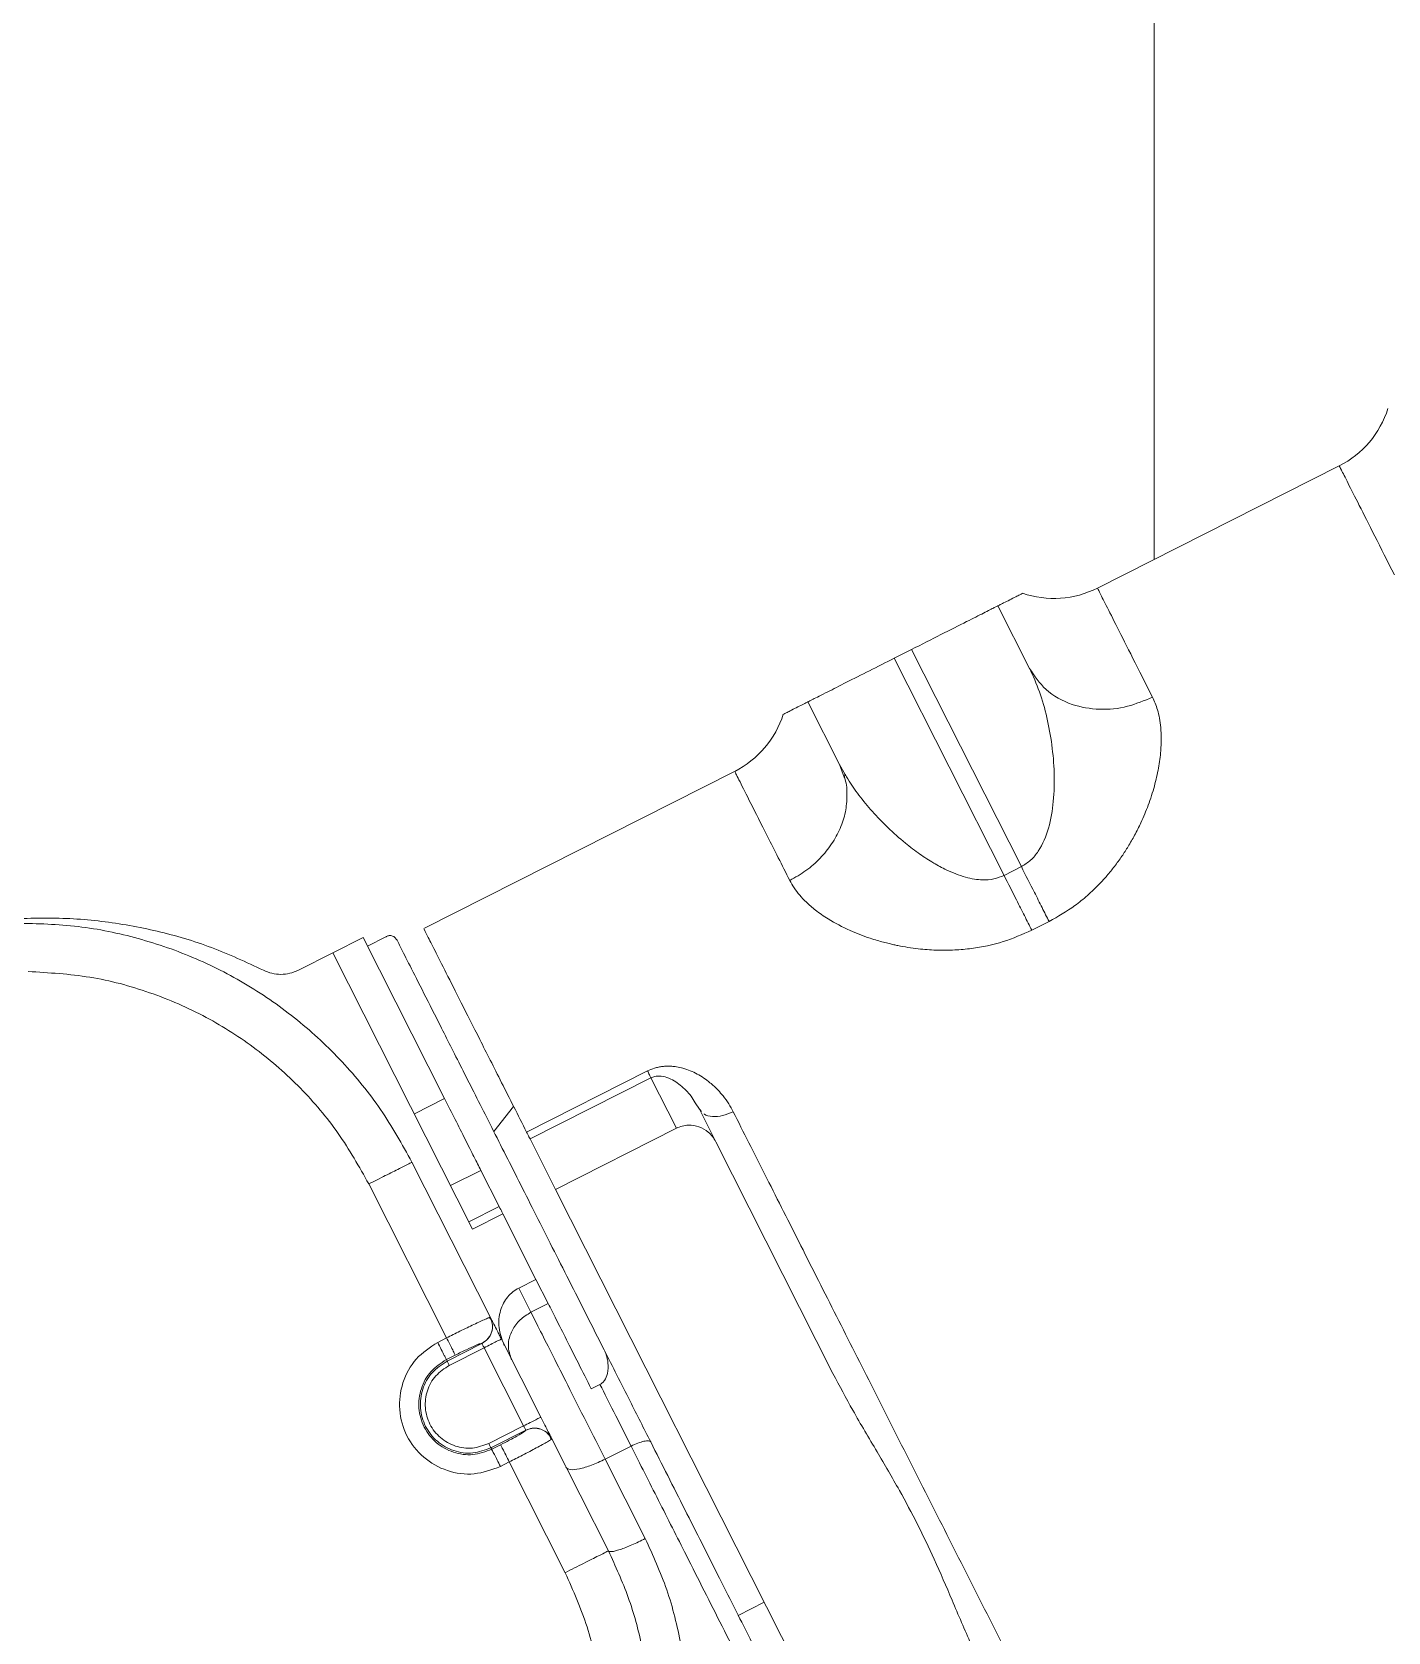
# Model space of a CAD drawing. Header units: millimetres. Extents: x 169 to 14583, y -399 to 10804.
# Drawn here: x 12238.3 to 12378.4, y 2908.4 to 3073.7 of the extents above; entities that cross this region are included whole.
import ezdxf

# ---------------------------------------------------------------- set-up
doc = ezdxf.new("R2010")
doc.units = ezdxf.units.MM
doc.header["$LTSCALE"] = 35

msp = doc.modelspace()

# ---------------------------------------------------------------- linework, layer by layer
at = {"color": 7, "linetype": 'Continuous', "lineweight": 18}
for p, q in [((12354.243, 3019.25), (12354.243, 3236.159)), ((12373.372, 3028.918), (12348.382, 3016.288)), ((12341.371, 3007.99), (12338.104, 3014.455)), ((12329.179, 3009.945), (12327.394, 3009.043)), ((12338.735, 2986.603), (12327.394, 3009.043)), ((12340.52, 2987.505), (12329.179, 3009.945)), ((12321.736, 2998.067), (12318.469, 3004.532)), ((12322.224, 2996.736), (12321.736, 2998.067)), ((12321.736, 2998.067), (12322.322, 2997.033)), ((12310.897, 2997.344), (12278.768, 2981.106)), ((12338.735, 2986.603), (12340.52, 2987.505)), ((12341.598, 2980.938), (12343.383, 2981.84)), ((12269.387, 2978.606), (12272.51, 2980.185)), ((12272.51, 2980.185), (12280.922, 2963.541)), ((12274.848, 2980.246), (12272.961, 2979.292)), ((12276.09, 2979.753), (12276.008, 2979.899)), ((12269.387, 2978.606), (12265.814, 2976.801)), ((12283.82, 2950.046), (12269.387, 2978.606)), ((12301.889, 2966.394), (12289.394, 2960.08)), ((12302.252, 2965.677), (12289.757, 2959.362)), ((12304.883, 2960.471), (12302.252, 2965.677)), ((12277.798, 2961.963), (12280.922, 2963.541)), ((12288.06, 2962.72), (12286.013, 2960.118)), ((12307.256, 2962.426), (12306.83, 2963.093)), ((12307.481, 2962.203), (12307.256, 2962.426)), ((12307.256, 2962.426), (12308.961, 2959.052)), ((12292.388, 2954.156), (12304.883, 2960.471)), ((12289.757, 2959.362), (12292.388, 2954.156)), ((12321.054, 2935.125), (12308.961, 2959.052)), ((12285.661, 2940.925), (12277.555, 2956.964)), ((12281.551, 2954.537), (12284.675, 2956.115)), ((12284.675, 2956.115), (12286.565, 2952.374)), ((12281.128, 2938.81), (12273.093, 2954.709)), ((12292.388, 2954.156), (12321.45, 2896.652)), ((12286.565, 2952.374), (12283.442, 2950.796)), ((12286.944, 2951.625), (12283.82, 2950.046)), ((12290.366, 2944.855), (12286.944, 2951.625)), ((12288.581, 2943.953), (12290.366, 2944.855)), ((12290.366, 2944.855), (12291.63, 2942.353)), ((12288.581, 2943.953), (12289.845, 2941.451)), ((12289.845, 2941.451), (12291.63, 2942.353)), ((12285.793, 2940.594), (12285.545, 2940.942)), ((12285.767, 2940.587), (12285.661, 2940.925)), ((12280.21, 2938.346), (12281.128, 2938.81)), ((12281.185, 2936.417), (12284.78, 2938.234)), ((12284.78, 2938.234), (12284.777, 2938.24)), ((12286.79, 2938.69), (12290.873, 2930.612)), ((12281.111, 2936.563), (12282.029, 2937.027)), ((12281.111, 2936.563), (12281.185, 2936.417)), ((12281.41, 2935.971), (12285.005, 2937.788)), ((12285.005, 2937.788), (12289.088, 2929.71)), ((12296.085, 2933.539), (12296.977, 2933.99)), ((12289.088, 2929.71), (12285.492, 2927.893)), ((12289.313, 2929.265), (12285.718, 2927.448)), ((12289.316, 2929.259), (12289.313, 2929.265)), ((12291.947, 2928.274), (12291.814, 2928.68)), ((12292.002, 2928.378), (12291.919, 2928.306)), ((12297.853, 2916.801), (12292.002, 2928.378)), ((12285.792, 2927.301), (12285.718, 2927.448)), ((12286.71, 2927.765), (12285.792, 2927.301)), ((12297.515, 2926.274), (12300.193, 2927.627)), ((12287.61, 2925.983), (12286.693, 2925.519)), ((12293.39, 2914.546), (12287.61, 2925.983)), ((12301.665, 2918.064), (12297.515, 2926.274)), ((12313.95, 2911.491), (12311.272, 2910.138))]:
    msp.add_line(p, q, dxfattribs=at)
for centre, start, end in [((12368.862, 3037.843), 296.81143, 342.51073), ((12343.872, 3025.213), 251.18728, 296.81143), ((12306.387, 3006.269), 296.81143, 342.50285)]:
    msp.add_arc(centre, 10, start, end, dxfattribs=at)
for points, knots in [([(12373.379, 3028.904), (12373.419, 3028.824), (12373.501, 3028.663), (12374.216, 3027.248), (12375.371, 3024.963), (12376.954, 3021.83), (12378.363, 3019.043), (12379.067, 3017.65)], [0, 0, 0, 0, 0.1950152, 0.3962614, 0.5975076, 0.7987538, 1, 1, 1, 1]), ([(12338.104, 3014.455), (12338.137, 3014.472), (12338.206, 3014.507), (12338.677, 3014.745), (12339.306, 3015.063), (12339.931, 3015.379), (12340.381, 3015.606), (12340.626, 3015.73), (12340.635, 3015.734), (12340.638, 3015.736)], [0, 0, 0, 0, 0.1433816, 0.3064347, 0.4768558, 0.6448567, 0.7838529, 0.909774, 1, 1, 1, 1]), ([(12338.104, 3014.455), (12338.03, 3014.418), (12337.881, 3014.343), (12336.711, 3013.751), (12334.85, 3012.811), (12332.262, 3011.503), (12330.207, 3010.464), (12329.179, 3009.945)], [0, 0, 0, 0, 0.1867813, 0.3735626, 0.560344, 0.780172, 1, 1, 1, 1]), ([(12327.394, 3009.043), (12326.522, 3008.602), (12324.778, 3007.72), (12322.381, 3006.509), (12320.313, 3005.464), (12318.779, 3004.689), (12318.573, 3004.584), (12318.469, 3004.532)], [0, 0, 0, 0, 0.1867813, 0.3735626, 0.560344, 0.780172, 1, 1, 1, 1]), ([(12340.52, 2987.505), (12340.854, 2987.711), (12341.538, 2988.134), (12342.607, 2989.463), (12343.454, 2991.556), (12343.897, 2994.31), (12343.959, 2997.206), (12343.713, 3000.114), (12343.194, 3002.932), (12342.45, 3005.608), (12341.729, 3007.201), (12341.371, 3007.99)], [0, 0, 0, 0, 0.0480045, 0.0983583, 0.2092484, 0.3322622, 0.4626151, 0.5967712, 0.732294, 0.8672798, 1, 1, 1, 1]), ([(12354.077, 3005.021), (12353.223, 3004.66), (12351.451, 3003.91), (12348.539, 3003.643), (12345.58, 3004.169), (12342.941, 3005.607), (12341.881, 3007.217), (12341.371, 3007.99)], [0, 0, 0, 0, 0.1768131, 0.3671493, 0.5635507, 0.7902752, 1, 1, 1, 1]), ([(12315.938, 3003.253), (12315.942, 3003.255), (12315.951, 3003.26), (12316.205, 3003.388), (12316.651, 3003.613), (12317.263, 3003.922), (12317.898, 3004.243), (12318.367, 3004.48), (12318.437, 3004.516), (12318.469, 3004.532)], [0, 0, 0, 0, 0.0969022, 0.2214246, 0.357152, 0.521006, 0.6928434, 0.8579917, 1, 1, 1, 1]), ([(12343.383, 2981.84), (12344.297, 2982.355), (12345.708, 2983.15), (12347.391, 2984.534), (12348.482, 2985.582), (12349.398, 2986.59), (12350.172, 2987.542), (12350.902, 2988.551), (12351.596, 2989.627), (12352.258, 2990.781), (12352.972, 2992.208), (12353.681, 2993.914), (12354.293, 2995.811), (12354.721, 2997.692), (12354.992, 2999.755), (12354.985, 3001.802), (12354.669, 3003.65), (12354.26, 3004.596), (12354.077, 3005.021)], [0, 0, 0, 0, 0.0918527, 0.1416842, 0.1937509, 0.2285676, 0.266688, 0.3080211, 0.3465848, 0.3903364, 0.4391723, 0.5077523, 0.5831932, 0.656695, 0.7298247, 0.8368346, 0.9268015, 1, 1, 1, 1]), ([(12310.967, 2997.207), (12310.948, 2997.245), (12310.871, 2997.396), (12311.373, 2996.402), (12312.482, 2994.209), (12314.19, 2990.829), (12315.791, 2987.66), (12316.592, 2986.076)], [0, 0, 0, 0, 0.0768342, 0.3076257, 0.5384171, 0.7692086, 1, 1, 1, 1]), ([(12316.592, 2986.076), (12317.162, 2986.399), (12318.302, 2987.045), (12319.762, 2988.342), (12320.966, 2989.818), (12321.852, 2991.443), (12322.4, 2993.151), (12322.545, 2994.861), (12322.473, 2996.08), (12322.251, 2996.664), (12322.224, 2996.736)], [0, 0, 0, 0, 0.1400827, 0.2801654, 0.4202481, 0.5603308, 0.7004135, 0.8404962, 0.9805789, 1, 1, 1, 1]), ([(12322.31, 2997.039), (12322.296, 2996.997), (12322.269, 2996.912), (12322.249, 2996.778), (12322.238, 2996.711)], [0, 0, 0, 0, 0.4970686, 1, 1, 1, 1]), ([(12322.322, 2997.033), (12322.41, 2996.875), (12322.816, 2996.143), (12323.743, 2994.857), (12325.113, 2993.175), (12326.714, 2991.51), (12328.365, 2990.04), (12329.964, 2988.817), (12331.381, 2987.896), (12332.936, 2987.053), (12334.353, 2986.491), (12335.635, 2986.204), (12336.613, 2986.109), (12337.674, 2986.171), (12338.39, 2986.462), (12338.735, 2986.603)], [0, 0, 0, 0, 0.02950695, 0.13658012, 0.24844818, 0.36338209, 0.48205097, 0.5722391, 0.65251054, 0.7215967, 0.8196152, 0.86155997, 0.89924961, 0.95157317, 1, 1, 1, 1]), ([(12316.592, 2986.076), (12316.734, 2985.82), (12317.022, 2985.298), (12317.599, 2984.547), (12318.326, 2983.775), (12319.291, 2982.945), (12320.748, 2981.938), (12322.632, 2980.945), (12324.407, 2980.255), (12325.595, 2979.881), (12326.253, 2979.696), (12326.832, 2979.55), (12327.327, 2979.436), (12328.308, 2979.23), (12329.739, 2979.001), (12331.712, 2978.851), (12333.559, 2978.858), (12335.88, 2979.066), (12338.606, 2979.61), (12340.627, 2980.507), (12341.598, 2980.938)], [0, 0, 0, 0, 0.04668506, 0.09502877, 0.14364159, 0.20067652, 0.27035887, 0.37352175, 0.4565781, 0.48411812, 0.50836512, 0.52929064, 0.54686608, 0.56106449, 0.63241482, 0.69220075, 0.75299882, 0.80645305, 0.90693256, 1, 1, 1, 1]), ([(12341.598, 2980.938), (12341.352, 2981.425), (12340.866, 2982.386), (12339.898, 2984.301), (12339.169, 2985.744), (12338.735, 2986.603)], [0, 0, 0, 0, 0.29450727, 0.5803274, 1, 1, 1, 1]), ([(12343.383, 2981.84), (12343.149, 2982.303), (12342.681, 2983.229), (12341.719, 2985.133), (12340.974, 2986.606), (12340.52, 2987.505)], [0, 0, 0, 0, 0.28027991, 0.56055982, 1, 1, 1, 1]), ([(12262.203, 2976.802), (12260.43, 2977.625), (12256.888, 2979.27), (12251.26, 2980.927), (12245.496, 2981.961), (12239.637, 2982.309), (12233.786, 2981.949), (12228.548, 2981.086), (12225.372, 2980.058), (12224.051, 2979.631)], [0, 0, 0, 0, 0.1492691, 0.2980141, 0.446744, 0.5959672, 0.7452031, 0.8939547, 1, 1, 1, 1]), ([(12289.394, 2960.08), (12288.514, 2961.822), (12286.755, 2965.301), (12284.512, 2969.739), (12282.59, 2973.542), (12281.039, 2976.611), (12279.864, 2978.936), (12279.113, 2980.422), (12278.761, 2981.12), (12278.804, 2981.033), (12278.817, 2981.009)], [0, 0, 0, 0, 0.13547866, 0.27057149, 0.40566461, 0.54114407, 0.67662325, 0.81171603, 0.94680892, 1, 1, 1, 1]), ([(12276.008, 2979.899), (12275.934, 2980.003), (12275.794, 2980.2), (12275.576, 2980.339), (12275.383, 2980.388), (12275.218, 2980.38), (12275.069, 2980.342), (12274.952, 2980.298), (12274.872, 2980.256), (12274.849, 2980.244)], [0, 0, 0, 0, 0.2438272, 0.4623972, 0.6306368, 0.7604313, 0.8651626, 0.9605716, 1, 1, 1, 1]), ([(12297.412, 2937.563), (12296.189, 2939.983), (12293.743, 2944.823), (12290.346, 2951.544), (12287.205, 2957.759), (12284.377, 2963.357), (12281.907, 2968.242), (12279.82, 2972.372), (12278.143, 2975.69), (12276.845, 2978.259), (12276.342, 2979.255), (12276.09, 2979.753)], [0, 0, 0, 0, 0.1119991, 0.2239981, 0.3359972, 0.4479963, 0.5599953, 0.6699965, 0.7799977, 0.8899988, 1, 1, 1, 1]), ([(12273.093, 2954.709), (12272.093, 2956.487), (12270.097, 2960.038), (12266.122, 2964.706), (12261.538, 2968.755), (12256.291, 2972.108), (12250.502, 2974.625), (12244.293, 2976.286), (12240.034, 2976.537), (12237.899, 2976.663)], [0, 0, 0, 0, 0.1402671, 0.2799211, 0.4197419, 0.5602616, 0.7067899, 0.8530611, 1, 1, 1, 1]), ([(12265.814, 2976.801), (12265.523, 2976.677), (12264.946, 2976.433), (12264.007, 2976.339), (12263.069, 2976.435), (12262.493, 2976.679), (12262.203, 2976.802)], [0, 0, 0, 0, 0.2521618, 0.5006635, 0.74886362, 1, 1, 1, 1]), ([(12310.743, 2962.177), (12310.597, 2962.447), (12310.286, 2963.02), (12309.754, 2963.756), (12309.112, 2964.497), (12308.256, 2965.298), (12307.073, 2966.103), (12305.87, 2966.611), (12304.955, 2966.814), (12304.391, 2966.88), (12303.907, 2966.893), (12303.446, 2966.862), (12303.024, 2966.791), (12302.502, 2966.66), (12302.13, 2966.499), (12301.889, 2966.394)], [0, 0, 0, 0, 0.0897222, 0.1903199, 0.2676361, 0.3801606, 0.5369887, 0.6857583, 0.7484443, 0.7905933, 0.8351119, 0.8722046, 0.9056632, 0.9388415, 1, 1, 1, 1]), ([(12302.252, 2965.677), (12302.206, 2965.767), (12302.125, 2965.927), (12301.961, 2966.252), (12301.889, 2966.394)], [0, 0, 0, 0, 0.559645, 1, 1, 1, 1]), ([(12306.83, 2963.093), (12306.689, 2963.329), (12306.273, 2964.024), (12305.335, 2964.933), (12304.251, 2965.646), (12303.285, 2965.884), (12302.749, 2965.847), (12302.456, 2965.77), (12302.319, 2965.708), (12302.252, 2965.677)], [0, 0, 0, 0, 0.1585813, 0.4679859, 0.7623268, 0.8925447, 0.949016, 0.9749739, 1, 1, 1, 1]), ([(12280.922, 2963.541), (12281.288, 2962.816), (12282.027, 2961.354), (12283.063, 2959.305), (12283.996, 2957.458), (12284.45, 2956.561), (12284.675, 2956.115)], [0, 0, 0, 0, 0.24799818, 0.49981258, 0.751754, 1, 1, 1, 1]), ([(12310.743, 2962.177), (12310.378, 2962.022), (12309.649, 2961.713), (12308.601, 2961.656), (12307.923, 2961.756), (12307.742, 2961.942), (12307.729, 2961.956)], [0, 0, 0, 0, 0.3248615, 0.6497231, 0.9745846, 1, 1, 1, 1]), ([(12289.394, 2960.08), (12289.484, 2959.901), (12289.646, 2959.582), (12289.723, 2959.429), (12289.757, 2959.362)], [0, 0, 0, 0, 0.55964502, 1, 1, 1, 1]), ([(12308.961, 2959.052), (12308.852, 2959.24), (12308.634, 2959.616), (12308.064, 2960.188), (12307.227, 2960.675), (12306.271, 2960.824), (12305.475, 2960.725), (12305.08, 2960.555), (12304.883, 2960.471)], [0, 0, 0, 0, 0.1359807, 0.2718598, 0.5023599, 0.7311112, 0.8659316, 1, 1, 1, 1]), ([(12286.565, 2952.374), (12286.675, 2952.158), (12286.894, 2951.725), (12286.927, 2951.658), (12286.944, 2951.625)], [0, 0, 0, 0, 0.49966516, 1, 1, 1, 1]), ([(12287.094, 2938.026), (12286.863, 2938.629), (12286.416, 2939.797), (12286.572, 2941.353), (12286.99, 2942.403), (12287.422, 2943.048), (12287.95, 2943.586), (12288.371, 2943.831), (12288.581, 2943.953)], [0, 0, 0, 0, 0.2836603, 0.549897, 0.6686305, 0.784322, 0.8927311, 1, 1, 1, 1]), ([(12287.838, 2936.555), (12287.676, 2937.042), (12287.352, 2938.018), (12287.794, 2939.517), (12288.665, 2940.718), (12289.452, 2941.207), (12289.845, 2941.451)], [0, 0, 0, 0, 0.2796192, 0.5592381, 0.779619, 1, 1, 1, 1]), ([(12289.845, 2941.451), (12290.157, 2940.834), (12290.78, 2939.6), (12292.107, 2936.975), (12293.713, 2933.798), (12295.581, 2930.101), (12296.871, 2927.55), (12297.515, 2926.274)], [0, 0, 0, 0, 0.1867474, 0.3734947, 0.5602421, 0.780121, 1, 1, 1, 1]), ([(12291.63, 2942.353), (12291.89, 2941.84), (12292.411, 2940.808), (12293.493, 2938.667), (12294.717, 2936.245), (12295.63, 2934.437), (12296.085, 2933.539)], [0, 0, 0, 0, 0.2485151, 0.4998154, 0.7512563, 1, 1, 1, 1]), ([(12281.128, 2938.81), (12281.592, 2939.042), (12282.602, 2939.547), (12283.789, 2940.118), (12284.636, 2940.514), (12285.179, 2940.758), (12285.569, 2940.92), (12285.63, 2940.923), (12285.661, 2940.925)], [0, 0, 0, 0, 0.19841, 0.4307232, 0.5602112, 0.6982568, 0.8448549, 1, 1, 1, 1]), ([(12284.777, 2938.24), (12285.015, 2938.399), (12285.509, 2938.731), (12285.855, 2939.514), (12285.916, 2940.174), (12285.801, 2940.492), (12285.767, 2940.587)], [0, 0, 0, 0, 0.3048705, 0.6344531, 0.8908686, 1, 1, 1, 1]), ([(12285.73, 2940.682), (12285.79, 2940.512), (12285.937, 2940.095), (12285.819, 2939.379), (12285.442, 2938.669), (12285.001, 2938.379), (12284.78, 2938.234)], [0, 0, 0, 0, 0.18579955, 0.4571997, 0.72859985, 1, 1, 1, 1]), ([(12285.664, 2940.919), (12285.689, 2940.869), (12285.739, 2940.77), (12286.006, 2940.241), (12286.304, 2939.652), (12286.576, 2939.114), (12286.719, 2938.832), (12286.79, 2938.69)], [0, 0, 0, 0, 0.2498767, 0.4989648, 0.7481994, 0.8734603, 1, 1, 1, 1]), ([(12286.693, 2925.519), (12285.804, 2925.191), (12284.028, 2924.536), (12281.143, 2924.939), (12278.646, 2926.339), (12276.87, 2928.606), (12276.098, 2931.381), (12276.452, 2934.221), (12277.838, 2936.784), (12279.419, 2937.825), (12280.21, 2938.346)], [0, 0, 0, 0, 0.1250101, 0.2499986, 0.3749959, 0.4999959, 0.624992, 0.7499935, 0.8749467, 1, 1, 1, 1]), ([(12280.21, 2938.346), (12280.338, 2938.093), (12280.594, 2937.586), (12280.885, 2937.01), (12281.066, 2936.653), (12281.096, 2936.593), (12281.111, 2936.563)], [0, 0, 0, 0, 0.2796438, 0.5592878, 0.7796441, 1, 1, 1, 1]), ([(12282.029, 2937.027), (12282.006, 2937.072), (12281.961, 2937.161), (12281.719, 2937.639), (12281.429, 2938.213), (12281.228, 2938.611), (12281.128, 2938.81)], [0, 0, 0, 0, 0.2796438, 0.5592878, 0.7796441, 1, 1, 1, 1]), ([(12282.029, 2937.027), (12282.423, 2937.223), (12283.212, 2937.615), (12284.111, 2938.022), (12284.659, 2938.241), (12284.738, 2938.24), (12284.777, 2938.24)], [0, 0, 0, 0, 0.2795474, 0.559142, 0.7795499, 1, 1, 1, 1]), ([(12285.718, 2927.448), (12285.097, 2927.218), (12283.855, 2926.76), (12281.838, 2927.043), (12280.091, 2928.021), (12278.85, 2929.607), (12278.309, 2931.547), (12278.557, 2933.533), (12279.526, 2935.325), (12280.632, 2936.053), (12281.185, 2936.417)], [0, 0, 0, 0, 0.125, 0.25, 0.3750001, 0.5, 0.6249999, 0.75, 0.875, 1, 1, 1, 1]), ([(12281.185, 2936.417), (12281.19, 2936.406), (12281.202, 2936.383), (12281.262, 2936.264), (12281.334, 2936.12), (12281.385, 2936.021), (12281.41, 2935.971)], [0, 0, 0, 0, 0.27964191, 0.55928742, 0.77964385, 1, 1, 1, 1]), ([(12296.977, 2933.99), (12297.062, 2934.042), (12297.241, 2934.153), (12297.549, 2934.522), (12297.823, 2935.225), (12297.844, 2936.154), (12297.68, 2936.972), (12297.485, 2937.401), (12297.412, 2937.563)], [0, 0, 0, 0, 0.0724513, 0.1529914, 0.3491426, 0.6284446, 0.8603234, 1, 1, 1, 1]), ([(12297.412, 2937.563), (12297.848, 2936.701), (12298.717, 2934.981), (12300.356, 2931.739), (12301.512, 2929.451), (12302.219, 2928.052)], [0, 0, 0, 0, 0.2809089, 0.5601488, 1, 1, 1, 1]), ([(12337.191, 2903.194), (12336.564, 2904.499), (12335.218, 2907.303), (12333.421, 2911.592), (12331.626, 2915.75), (12329.821, 2919.54), (12327.839, 2923.239), (12325.559, 2927.142), (12323.181, 2931.118), (12321.73, 2933.851), (12321.054, 2935.125)], [0, 0, 0, 0, 0.1212819, 0.2604714, 0.3894154, 0.5006325, 0.6120395, 0.740787, 0.8792526, 1, 1, 1, 1]), ([(12300.193, 2927.627), (12299.595, 2928.811), (12298.526, 2930.926), (12297.451, 2933.053), (12296.977, 2933.99)], [0, 0, 0, 0, 0.5597158, 1, 1, 1, 1]), ([(12290.873, 2930.612), (12291.015, 2930.331), (12291.299, 2929.769), (12291.654, 2929.067), (12291.855, 2928.669), (12291.911, 2928.559), (12291.92, 2928.541)], [0, 0, 0, 0, 0.313753, 0.6265158, 0.9394624, 1, 1, 1, 1]), ([(12289.316, 2929.259), (12289.276, 2929.212), (12289.196, 2929.12), (12288.503, 2928.712), (12287.634, 2928.238), (12287.018, 2927.923), (12286.71, 2927.765)], [0, 0, 0, 0, 0.2796847, 0.5593155, 0.7796621, 1, 1, 1, 1]), ([(12291.919, 2928.306), (12291.91, 2928.298), (12291.874, 2928.263), (12291.573, 2928.085), (12291.065, 2927.797), (12290.241, 2927.349), (12289.078, 2926.732), (12288.073, 2926.219), (12287.61, 2925.983)], [0, 0, 0, 0, 0.0481514, 0.2133096, 0.368834, 0.5147188, 0.7764543, 1, 1, 1, 1]), ([(12291.999, 2928.384), (12291.833, 2928.629), (12291.501, 2929.118), (12290.727, 2929.462), (12289.962, 2929.515), (12289.529, 2929.348), (12289.313, 2929.265)], [0, 0, 0, 0, 0.27961877, 0.5592377, 0.7796191, 1, 1, 1, 1]), ([(12292.002, 2928.378), (12291.843, 2928.615), (12291.512, 2929.107), (12290.727, 2929.461), (12289.95, 2929.506), (12289.522, 2929.339), (12289.316, 2929.259)], [0, 0, 0, 0, 0.2702613, 0.5624294, 0.7897364, 1, 1, 1, 1]), ([(12302.219, 2928.052), (12303.389, 2925.737), (12305.726, 2921.113), (12309.064, 2914.507), (12312.158, 2908.386), (12314.042, 2904.658), (12314.985, 2902.791)], [0, 0, 0, 0, 0.2802306, 0.5598501, 0.7796769, 1, 1, 1, 1]), ([(12287.61, 2925.983), (12287.482, 2926.236), (12287.227, 2926.742), (12286.935, 2927.318), (12286.755, 2927.676), (12286.725, 2927.735), (12286.71, 2927.765)], [0, 0, 0, 0, 0.2796438, 0.5592878, 0.7796441, 1, 1, 1, 1]), ([(12313.299, 2901.693), (12312.068, 2904.13), (12309.605, 2909.004), (12306.163, 2915.814), (12303.016, 2922.041), (12301.134, 2925.765), (12300.193, 2927.627)], [0, 0, 0, 0, 0.2799776, 0.5599553, 0.7799777, 1, 1, 1, 1]), ([(12293.39, 2914.546), (12294.045, 2914.877), (12295.355, 2915.539), (12296.821, 2916.28), (12297.697, 2916.723), (12297.801, 2916.775), (12297.853, 2916.801)], [0, 0, 0, 0, 0.279619, 0.559238, 0.779619, 1, 1, 1, 1]), ([(12305.662, 2894.986), (12305.793, 2896.43), (12306.045, 2899.217), (12305.884, 2903.286), (12305.289, 2907.808), (12304.047, 2912.819), (12302.455, 2916.325), (12301.665, 2918.064)], [0, 0, 0, 0, 0.18360633, 0.35428217, 0.5121625, 0.75795898, 1, 1, 1, 1]), ([(12277.94, 2867.522), (12279.725, 2868.541), (12283.293, 2870.579), (12287.865, 2874.765), (12291.676, 2879.621), (12294.569, 2885.089), (12296.449, 2890.935), (12297.286, 2896.99), (12297.053, 2903.047), (12295.848, 2909.013), (12294.21, 2912.701), (12293.39, 2914.546)], [0, 0, 0, 0, 0.1120163, 0.2239378, 0.3360482, 0.4479172, 0.5600612, 0.6699312, 0.7800551, 0.8899655, 1, 1, 1, 1])]:
    msp.add_open_spline(points, degree=3, knots=knots, dxfattribs=at)
for points in [[(12354.077, 3005.021), (12353.373, 3006.414), (12351.964, 3009.2), (12350.381, 3012.333), (12349.225, 3014.62), (12348.506, 3016.044), (12348.423, 3016.207), (12348.382, 3016.288)], [(12277.555, 2956.964), (12276.526, 2958.809), (12274.468, 2962.501), (12270.435, 2967.419), (12265.805, 2971.758), (12260.598, 2975.394), (12254.936, 2978.27), (12248.927, 2980.306), (12242.688, 2981.543), (12238.462, 2981.617), (12236.35, 2981.654)], [(12354.445, 2875.706), (12353.414, 2877.744), (12351.354, 2881.821), (12347.944, 2888.568), (12344.353, 2895.673), (12340.6, 2903.1), (12336.739, 2910.74), (12332.815, 2918.503), (12328.879, 2926.291), (12324.98, 2934.007), (12321.165, 2941.556), (12317.487, 2948.834), (12313.969, 2955.795), (12311.818, 2960.05), (12310.743, 2962.177)], [(12273.093, 2954.709), (12273.677, 2955.004), (12274.847, 2955.595), (12276.322, 2956.341), (12277.354, 2956.862), (12277.488, 2956.93), (12277.555, 2956.964)], [(12284.78, 2938.234), (12284.785, 2938.225), (12284.794, 2938.206), (12284.847, 2938.102), (12284.92, 2937.958), (12284.977, 2937.845), (12285.005, 2937.788)], [(12285.005, 2937.788), (12285.239, 2937.907), (12285.707, 2938.143), (12286.297, 2938.441), (12286.71, 2938.65), (12286.763, 2938.677), (12286.79, 2938.69)], [(12285.792, 2927.301), (12285.15, 2927.064), (12283.868, 2926.591), (12281.785, 2926.883), (12279.981, 2927.893), (12278.7, 2929.531), (12278.141, 2931.534), (12278.398, 2933.586), (12279.398, 2935.436), (12280.54, 2936.187), (12281.111, 2936.563)], [(12285.492, 2927.893), (12284.933, 2927.689), (12283.814, 2927.281), (12281.997, 2927.525), (12280.43, 2928.416), (12279.304, 2929.836), (12278.828, 2931.586), (12279.04, 2933.375), (12279.922, 2934.983), (12280.914, 2935.642), (12281.41, 2935.971)], [(12290.873, 2930.612), (12290.846, 2930.599), (12290.792, 2930.572), (12290.379, 2930.363), (12289.789, 2930.065), (12289.322, 2929.829), (12289.088, 2929.71)], [(12289.088, 2929.71), (12289.116, 2929.654), (12289.173, 2929.541), (12289.246, 2929.396), (12289.299, 2929.292), (12289.308, 2929.274), (12289.313, 2929.265)], [(12300.193, 2927.627), (12300.43, 2927.738), (12300.905, 2927.96), (12301.551, 2928.148), (12302.044, 2928.199), (12302.161, 2928.101), (12302.219, 2928.052)], [(12285.718, 2927.448), (12285.713, 2927.457), (12285.704, 2927.475), (12285.651, 2927.579), (12285.578, 2927.724), (12285.521, 2927.837), (12285.492, 2927.893)], [(12286.693, 2925.519), (12286.578, 2925.745), (12286.35, 2926.197), (12286.058, 2926.774), (12285.847, 2927.191), (12285.81, 2927.264), (12285.792, 2927.301)], [(12293.462, 2925.425), (12293.579, 2925.327), (12293.813, 2925.131), (12294.798, 2925.233), (12296.09, 2925.608), (12297.04, 2926.052), (12297.515, 2926.274)], [(12280.195, 2863.059), (12281.723, 2863.906), (12284.779, 2865.598), (12288.893, 2868.868), (12292.571, 2872.605), (12295.723, 2876.801), (12298.302, 2881.37), (12300.263, 2886.238), (12301.571, 2891.319), (12302.205, 2896.528), (12302.156, 2901.776), (12301.41, 2906.967), (12300.038, 2912.039), (12298.581, 2915.214), (12297.853, 2916.801)], [(12297.827, 2916.789), (12297.916, 2916.746), (12298.093, 2916.662), (12299.007, 2916.905), (12300.249, 2917.379), (12301.193, 2917.836), (12301.665, 2918.064)]]:
    msp.add_open_spline(points, degree=3, dxfattribs=at)

doc.saveas('drawing.dxf')
